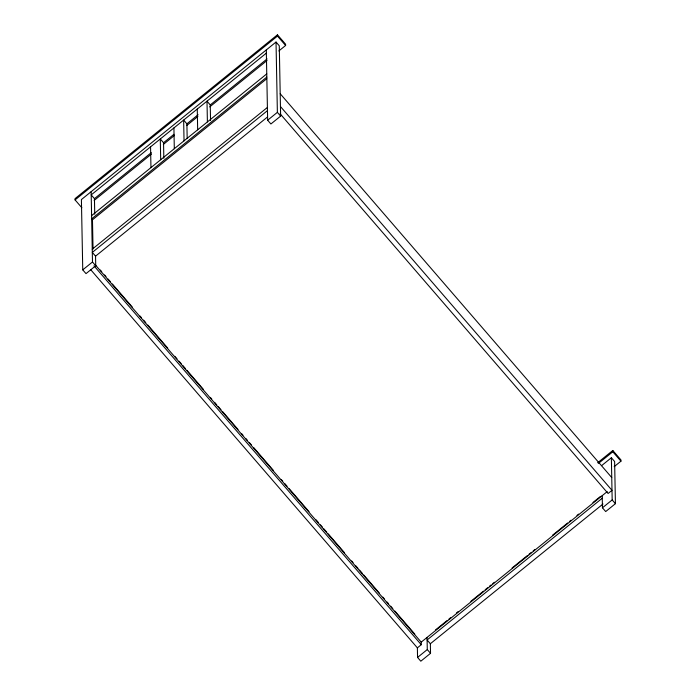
<?xml version="1.0" encoding="UTF-8"?>
<svg xmlns="http://www.w3.org/2000/svg" width="696" height="696" viewBox="0 0 696 696"><rect width="100%" height="100%" fill="white"/><g stroke="black" fill="none" stroke-linecap="round" stroke-linejoin="round"><path stroke-width="1.04" d="M278.861 50.947L285.612 45.484L285.586 44.205L277.46 34.8L75.055 198.621L75.072 199.9L81.85 207.739M75.072 199.9L277.486 36.079L277.46 34.8M266.298 49.929L267.647 120.217L270.901 123.984L280.627 116.11L279.279 45.814L276.025 42.047L81.406 199.569L82.754 269.865L86.008 273.624L95.735 265.75L95.552 256.163L92.307 252.404L267.464 110.638M266.359 53.122L91.202 194.889L94.447 198.647L94.752 214.229M94.447 198.647L151.302 152.641M163.838 158.305L163.543 142.732L173.956 134.302M187.172 138.365L186.893 123.827L198.116 114.753M210.549 120.504L210.253 104.931L267.099 58.916M94.169 200.431L151.511 154.016M163.325 144.455L174.287 135.581M186.937 125.35L197.899 116.476M209.705 106.914L267.055 60.5M91.594 215.656L266.759 73.889M266.82 77.082L91.654 218.849L92.472 219.788L93.029 249.064M92.472 219.788L266.785 78.709M92.237 249.203L267.403 107.436M95.552 256.163L267.342 117.119M82.754 269.865L92.49 261.983L91.141 191.696M267.647 120.217L277.373 112.343L276.025 42.047M597.62 462.779L612.802 450.495L620.928 459.899L620.945 461.178L614.203 466.642M598.482 463.371L612.819 451.774L612.802 450.495M601.64 465.615L611.366 457.742L614.62 461.509L615.429 503.687L605.694 511.56L602.449 507.793L602.214 495.656M435.461 629.967L447.25 620.423M448.937 619.057L450.617 617.7M456.515 612.924L458.203 611.567M470.835 601.335L483.459 591.113M485.147 589.756L487.67 587.711M489.358 586.345L491.045 584.979M492.725 583.622L494.412 582.256M512.099 567.945L527.255 555.678M528.934 554.312L531.466 552.267M533.145 550.901L534.832 549.544M552.52 535.224L567.675 522.957M569.363 521.6L571.042 520.234M576.94 515.466L578.62 514.1M592.94 502.512L600.518 496.378M602.266 498.214L427.1 639.972L430.354 643.739L430.537 653.327L420.81 661.2L417.556 657.433L417.374 647.854L421.263 644.705L421.219 642.147L607.216 491.602M430.354 643.739L602.988 504.017M417.556 657.433L427.283 649.559L427.057 637.423M602.449 507.793L612.175 499.919L611.366 457.742M277.486 36.079L285.612 45.484M612.819 451.774L620.945 461.178M280.201 93.742L611.749 477.552M280.445 106.523L611.993 490.332L608.104 493.481L280.105 113.779M277.373 112.343L280.627 116.11M612.175 499.919L615.429 503.687M210.253 104.931L206.999 101.164L207.399 121.931M186.893 123.827L183.648 120.069L184.04 140.836M163.543 142.732L160.289 138.965L160.689 159.741M100.302 270.022L101.72 271.666M104.565 274.955L105.983 276.599M108.115 279.061L110.246 281.523M112.369 283.994L132.249 307.006M140.061 316.045L141.479 317.689M143.611 320.151L145.742 322.622M147.874 325.084L167.745 348.096M174.844 356.317L176.975 358.779M179.107 361.25L181.238 363.712M182.656 365.356L185.501 368.645M186.919 370.289L203.249 389.195M210.349 397.407L211.767 399.052M214.603 402.34L216.734 404.811M218.153 406.455L220.997 409.735M222.416 411.38L238.032 429.467M241.582 433.573L243 435.217M245.845 438.506L247.263 440.15M249.394 442.613L251.526 445.083M253.657 447.545L273.528 470.557M281.341 479.596L282.759 481.24M284.89 483.711L287.022 486.173M289.153 488.635L309.033 511.647M316.132 519.868L318.263 522.339M320.386 524.801L322.518 527.263M323.936 528.908L326.781 532.196M328.199 533.841L344.529 552.746M351.628 560.967L353.046 562.603M355.891 565.892L358.014 568.362M359.44 570.007L362.277 573.295M363.695 574.931L379.311 593.018M382.87 597.125L384.288 598.769M387.124 602.057L388.542 603.702M390.673 606.164L392.805 608.635M394.936 611.097L414.816 634.108M95.343 264.906L421.219 642.147M92.49 261.983L95.735 265.75M427.283 649.559L430.537 653.327M93.977 265.82L421.263 644.705M90.793 269.796L417.374 647.854M197.264 109.037L197.664 129.813M173.913 127.942L174.313 148.709M150.562 146.847L150.954 167.614"/></g></svg>
